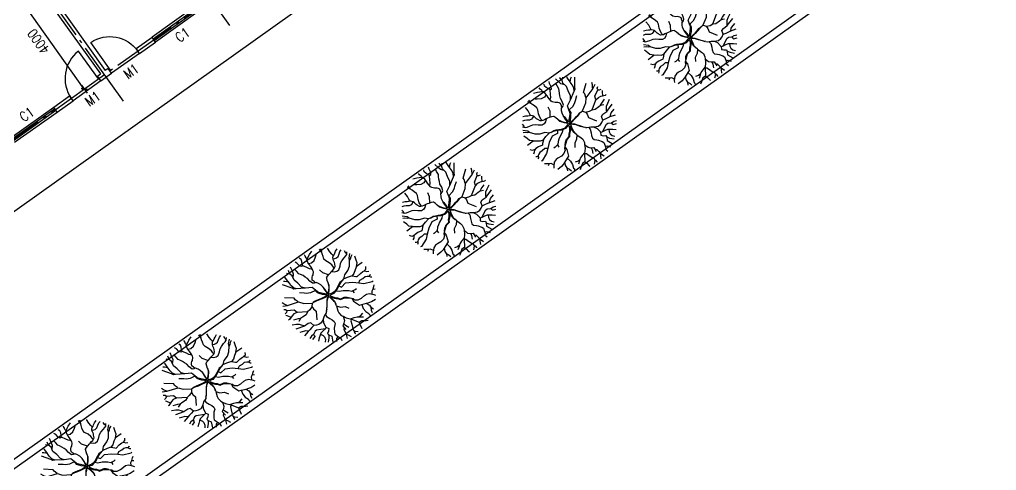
# Model space of a CAD drawing. Extents: x 532522 to 2902776, y -101917278 to 111238625.
# Drawn here: x 2901461.66 to 2901491.6, y 2548730 to 2548743.82 of the extents above; entities that cross this region are included whole.
import ezdxf
from ezdxf.enums import TextEntityAlignment as Align

# ---------------------------------------------------------------- set-up
doc = ezdxf.new("R2010")
doc.units = 0
doc.header["$LTSCALE"] = 1000
doc.header["$MEASUREMENT"] = 0
doc.header["$PDMODE"] = 33
doc.header["$PDSIZE"] = 0.125
doc.linetypes.add('DOTE', pattern=[2.42, 2, -0.2, 0.02, -0.2])
doc.layers.get('0').update_dxf_attribs({"linetype": 'CONTINUOUS'})
doc.layers.get('DEFPOINTS').update_dxf_attribs({"linetype": 'CONTINUOUS'})
for name, color, linetype in [('1', 7, 'CONTINUOUS'), ('34', 7, 'CONTINUOUS'), ('DOTE', 1, 'DOTE'), ('GROUND', 2, 'CONTINUOUS'), ('PUB_DIM', 3, 'CONTINUOUS'), ('WALL', 255, 'CONTINUOUS'), ('WINDOW', 2, 'CONTINUOUS'), ('WINDOW_TEXT', 7, 'CONTINUOUS')]:
    doc.layers.add(name, color=color, linetype=linetype)
doc.styles.add('_SIMPLEX', font='SIMPLEX.shx', dxfattribs={"width": 0.8})
doc.styles.add('DIM_FONT', font='SIMPLEX.shx', dxfattribs={"width": 0.8})
doc.styles.add('SIMPLEX', font='SIMPLEX.SHX')
doc.dimstyles.new('DIMA', dxfattribs={"dimtxt": 300, "dimasz": 1, "dimexe": 250, "dimexo": 300, "dimgap": 150, "dimtad": 1, "dimdec": 0, "dimzin": 0, "dimdsep": 46, "dimtxsty": 'DIM_FONT', "dimblk": '_DIMX', "dimcen": 0.09, "dimse1": 1, "dimclrt": 7, "dimadec": 0, "dimazin": 0, "dimtfac": 1, "dimtdec": 0, "dimtix": 1, "dimtmove": 2, "dimatfit": 3, "dimldrblk": '_DIMX', "dimfxl": 1, "dimtolj": 1, "dimtzin": 0, "dimarcsym": 0})

# ---------------------------------------------------------------- blocks, each defined once
blk = doc.blocks.new('A$C2C9E3C41')
at = {"color": 8, "linetype": 'Continuous'}
blk.add_circle((1441, 1444), 22.6, dxfattribs=at)
at = {"layer": '34', "color": 95, "linetype": 'Continuous'}
for p, q in [((838, 2634), (757, 2711)), ((968, 2693), (929, 2790)), ((1148, 2767), (1129, 2849)), ((1129, 2688), (1148, 2767)), ((1254, 2730), (1213, 2866)), ((1263, 2665), (1254, 2730)), ((1268, 2642), (1356, 2697)), ((1356, 2697), (1362, 2882)), ((1457, 2646), (1531, 2725)), ((1489, 2789), (1477, 2884)), ((1542, 2734), (1489, 2789)), ((1531, 2725), (1619, 2802)), ((1619, 2802), (1635, 2871)), ((1776, 2632), (1798, 2710)), ((1796, 2700), (1854, 2733)), ((1798, 2710), (1812, 2836)), ((1854, 2733), (1940, 2795)), ((2048, 2668), (2076, 2728)), ((2076, 2728), (2085, 2733)), ((548, 2417), (404, 2442)), ((663, 2445), (534, 2562)), ((580, 2417), (548, 2417)), ((667, 2442), (580, 2417)), ((714, 2403), (663, 2445)), ((739, 2605), (682, 2667)), ((792, 2348), (714, 2403)), ((811, 2560), (739, 2605)), ((811, 2560), (829, 2601)), ((871, 2470), (811, 2560)), ((829, 2601), (838, 2634)), ((923, 2449), (871, 2470)), ((1185, 2449), (923, 2449)), ((1005, 2615), (968, 2693)), ((1033, 2559), (1005, 2615)), ((1020, 2585), (1093, 2633)), ((1102, 2508), (1033, 2559)), ((1093, 2633), (1129, 2688)), ((1175, 2458), (1102, 2508)), ((1217, 2416), (1175, 2458)), ((1212, 2379), (1217, 2416)), ((1215, 2401), (1300, 2453)), ((1236, 2596), (1268, 2642)), ((1277, 2531), (1236, 2596)), ((1260, 2631), (1263, 2665)), ((1300, 2453), (1277, 2531)), ((1453, 2586), (1457, 2646)), ((1466, 2466), (1453, 2586)), ((1480, 2415), (1466, 2466)), ((1517, 2332), (1480, 2415)), ((1738, 2438), (1813, 2562)), ((1784, 2359), (1738, 2438)), ((1748, 2549), (1776, 2632)), ((1770, 2491), (1748, 2549)), ((1775, 2375), (1822, 2429)), ((1822, 2429), (1914, 2502)), ((2006, 2326), (2015, 2423)), ((2015, 2423), (2025, 2520)), ((2025, 2520), (2029, 2608)), ((2029, 2608), (2076, 2654)), ((2032, 2277), (2249, 2403)), ((2053, 2631), (2048, 2668)), ((2076, 2654), (2179, 2682)), ((2249, 2403), (2260, 2473)), ((2249, 2403), (2334, 2358)), ((2260, 2473), (2293, 2575)), ((2293, 2575), (2298, 2602)), ((335, 2182), (202, 2178)), ((570, 2272), (301, 2318)), ((428, 2192), (335, 2182)), ((492, 2021), (423, 2100)), ((492, 2224), (428, 2192)), ((552, 2256), (492, 2224)), ((570, 2272), (552, 2256)), ((701, 2208), (570, 2272)), ((781, 2201), (701, 2208)), ((862, 2288), (781, 2201)), ((861, 2288), (792, 2348)), ((942, 2296), (862, 2288)), ((1012, 2288), (942, 2296)), ((996, 1865), (975, 2137)), ((1096, 2250), (1012, 2288)), ((1174, 2152), (1096, 2250)), ((1170, 2254), (1212, 2379)), ((1175, 2139), (1170, 2254)), ((1216, 2061), (1175, 2139)), ((1286, 2079), (1374, 2157)), ((1374, 2157), (1443, 2208)), ((1443, 2208), (1498, 2268)), ((1498, 2268), (1517, 2332)), ((1670, 2025), (1738, 2115)), ((1738, 2115), (1786, 2148)), ((1812, 2281), (1784, 2359)), ((1786, 2148), (1812, 2281)), ((1786, 2148), (1874, 2208)), ((1874, 2208), (2032, 2277)), ((1998, 2262), (2121, 2238)), ((2032, 2277), (2006, 2326)), ((2121, 2238), (2214, 2225)), ((2214, 2225), (2297, 2243)), ((2258, 2234), (2329, 2206)), ((2297, 2243), (2403, 2261)), ((2329, 2206), (2398, 2141)), ((2334, 2358), (2464, 2380)), ((2438, 2001), (2497, 2105)), ((2464, 2380), (2534, 2384)), ((2497, 2105), (2583, 2182)), ((2583, 2182), (2592, 2219)), ((2592, 2219), (2634, 2244)), ((2666, 2090), (2690, 2165)), ((90, 1771), (46, 1804)), ((100, 1879), (62, 1858)), ((205, 1942), (100, 1879)), ((146, 2003), (119, 2015)), ((243, 1902), (146, 2003)), ((307, 1851), (243, 1902)), ((414, 2021), (266, 2040)), ((416, 1819), (307, 1851)), ((415, 1819), (330, 1740)), ((492, 2021), (414, 2021)), ((734, 1854), (415, 1819)), ((552, 1989), (492, 2021)), ((677, 1933), (552, 1989)), ((733, 1854), (677, 1933)), ((808, 1803), (734, 1854)), ((887, 1717), (808, 1803)), ((925, 1783), (996, 1865)), ((1295, 1964), (1216, 2061)), ((1263, 2003), (1286, 2079)), ((1309, 1922), (1295, 1964)), ((1309, 1922), (1330, 1861)), ((1326, 1833), (1320, 1890)), ((1341, 1766), (1326, 1833)), ((1330, 1861), (1350, 1780)), ((1636, 1802), (1608, 1658)), ((1636, 1802), (1654, 1955)), ((1636, 1802), (1751, 1854)), ((1654, 1955), (1670, 2025)), ((1751, 1854), (1893, 1861)), ((1893, 1861), (2002, 1925)), ((2172, 1736), (2333, 1883)), ((2333, 1883), (2407, 1873)), ((2407, 1873), (2438, 2001)), ((2407, 1873), (2562, 1863)), ((2558, 1863), (2638, 1933)), ((2562, 1863), (2614, 1858)), ((2614, 1858), (2713, 1834)), ((2638, 1933), (2670, 1997)), ((2670, 1997), (2666, 2090)), ((2670, 2001), (2746, 2058)), ((2713, 1834), (2845, 1775)), ((58, 1510), (0, 1455)), ((9, 1562), (154, 1567)), ((76, 1684), (19, 1677)), ((146, 1561), (58, 1510)), ((113, 1722), (76, 1684)), ((113, 1722), (90, 1771)), ((330, 1740), (113, 1722)), ((154, 1567), (506, 1510)), ((493, 1506), (411, 1430)), ((506, 1510), (653, 1582)), ((653, 1582), (911, 1604)), ((911, 1604), (887, 1717)), ((889, 1707), (925, 1783)), ((911, 1604), (1032, 1566)), ((994, 1566), (950, 1592)), ((1057, 1549), (994, 1566)), ((1032, 1566), (1133, 1543)), ((1142, 1528), (1057, 1549)), ((1133, 1543), (1246, 1514)), ((1233, 1505), (1142, 1528)), ((1306, 1478), (1233, 1505)), ((1246, 1514), (1362, 1478)), ((1357, 1664), (1341, 1766)), ((1350, 1780), (1365, 1691)), ((1374, 1576), (1357, 1664)), ((1365, 1691), (1378, 1602)), ((1402, 1496), (1374, 1576)), ((1378, 1602), (1407, 1542)), ((1407, 1542), (1434, 1487)), ((1462, 1495), (1501, 1543)), ((1559, 1593), (1494, 1487)), ((1494, 1487), (1554, 1526)), ((1501, 1543), (1572, 1633)), ((1573, 1522), (1511, 1478)), ((1554, 1526), (1608, 1561)), ((1608, 1658), (1559, 1593)), ((1572, 1633), (1601, 1673)), ((1630, 1554), (1573, 1522)), ((1601, 1673), (1626, 1752)), ((1608, 1561), (1658, 1573)), ((1716, 1574), (1630, 1554)), ((1658, 1573), (1733, 1597)), ((1786, 1615), (1716, 1574)), ((1733, 1597), (1789, 1630)), ((1856, 1600), (1786, 1615)), ((1789, 1630), (1916, 1598)), ((1900, 1585), (1856, 1600)), ((1926, 1587), (1900, 1585)), ((1916, 1598), (2122, 1640)), ((2001, 1594), (1926, 1587)), ((2084, 1632), (2001, 1594)), ((2122, 1640), (2172, 1653)), ((2131, 1642), (2172, 1736)), ((2172, 1653), (2213, 1698)), ((2213, 1698), (2324, 1717)), ((2324, 1717), (2430, 1684)), ((2430, 1684), (2532, 1619)), ((2532, 1619), (2601, 1587)), ((2601, 1587), (2693, 1577)), ((2693, 1577), (2818, 1623)), ((2774, 1607), (2781, 1513)), ((2781, 1513), (2822, 1457)), ((2818, 1623), (2869, 1653)), ((391, 1378), (97, 1315)), ((411, 1430), (391, 1378)), ((718, 1269), (570, 1241)), ((787, 1286), (718, 1269)), ((911, 1286), (787, 1286)), ((1069, 1237), (911, 1286)), ((1069, 1229), (981, 1129)), ((1053, 1211), (1089, 1270)), ((1123, 1290), (1069, 1229)), ((1089, 1270), (1116, 1312)), ((1116, 1312), (1186, 1346)), ((1160, 1312), (1123, 1290)), ((1239, 1345), (1160, 1312)), ((1186, 1346), (1253, 1377)), ((1336, 1381), (1239, 1345)), ((1253, 1377), (1338, 1406)), ((1363, 1458), (1306, 1478)), ((1310, 1158), (1326, 1206)), ((1357, 1241), (1322, 1174)), ((1326, 1206), (1357, 1270)), ((1391, 1401), (1336, 1381)), ((1338, 1406), (1388, 1423)), ((1410, 1359), (1357, 1241)), ((1357, 1270), (1384, 1331)), ((1362, 1478), (1380, 1473)), ((1396, 1445), (1363, 1458)), ((1380, 1473), (1400, 1480)), ((1384, 1331), (1406, 1384)), ((1388, 1423), (1400, 1432)), ((1405, 1397), (1391, 1401)), ((1400, 1432), (1396, 1445)), ((1400, 1480), (1402, 1496)), ((1406, 1384), (1405, 1397)), ((1421, 1369), (1410, 1359)), ((1434, 1362), (1421, 1369)), ((1434, 1487), (1442, 1480)), ((1465, 1287), (1434, 1362)), ((1442, 1480), (1462, 1495)), ((1461, 1405), (1457, 1389)), ((1457, 1389), (1485, 1291)), ((1478, 1411), (1461, 1405)), ((1486, 1206), (1465, 1287)), ((1588, 1391), (1478, 1411)), ((1485, 1291), (1506, 1191)), ((1493, 1132), (1486, 1206)), ((1511, 1478), (1502, 1462)), ((1502, 1462), (1505, 1445)), ((1505, 1445), (1524, 1434)), ((1524, 1434), (1597, 1415)), ((1633, 1367), (1588, 1391)), ((1597, 1415), (1620, 1410)), ((1620, 1410), (1693, 1345)), ((1701, 1304), (1633, 1367)), ((1693, 1345), (1779, 1372)), ((1693, 1345), (1730, 1310)), ((1750, 1234), (1701, 1304)), ((1730, 1310), (1795, 1208)), ((1797, 1170), (1750, 1234)), ((1779, 1372), (1913, 1367)), ((1795, 1208), (1875, 1258)), ((1795, 1208), (1886, 1106)), ((1875, 1258), (2019, 1150)), ((1913, 1367), (2005, 1376)), ((2005, 1376), (2084, 1390)), ((2084, 1390), (2172, 1422)), ((2172, 1422), (2282, 1389)), ((2189, 1417), (2199, 1435)), ((2199, 1435), (2227, 1491)), ((2236, 1162), (2419, 1205)), ((2282, 1389), (2319, 1366)), ((2419, 1205), (2573, 1245)), ((2419, 1205), (2466, 1126)), ((2573, 1245), (2830, 1229)), ((2818, 1463), (2884, 1466)), ((2822, 1457), (2855, 1383)), ((2830, 1229), (2861, 1207)), ((2855, 1383), (2880, 1334)), ((370, 1061), (99, 917)), ((320, 914), (274, 826)), ((343, 960), (320, 914)), ((404, 1043), (343, 960)), ((424, 1097), (370, 1061)), ((487, 1102), (404, 1043)), ((487, 1102), (424, 1097)), ((570, 932), (468, 826)), ((773, 1125), (487, 1102)), ((666, 1070), (570, 932)), ((773, 1125), (666, 1070)), ((981, 1129), (773, 1125)), ((939, 926), (879, 834)), ((1017, 1009), (939, 926)), ((1068, 1014), (1017, 1009)), ((1068, 963), (1022, 908)), ((1022, 908), (1022, 862)), ((1128, 1000), (1068, 1014)), ((1110, 1004), (1068, 963)), ((1197, 1041), (1128, 1000)), ((1259, 1089), (1197, 1041)), ((1322, 1174), (1259, 1089)), ((1259, 1089), (1259, 1089)), ((1466, 917), (1465, 906)), ((1465, 906), (1502, 856)), ((1472, 989), (1466, 917)), ((1487, 1063), (1472, 989)), ((1485, 1050), (1493, 1132)), ((1510, 1149), (1487, 1063)), ((1506, 1191), (1510, 1149)), ((1844, 1111), (1797, 1170)), ((1937, 1060), (1844, 1111)), ((1886, 1106), (1982, 1020)), ((2121, 983), (1982, 1020)), ((1982, 1020), (2027, 902)), ((2019, 1150), (2236, 1162)), ((2027, 902), (2144, 783)), ((2245, 961), (2121, 983)), ((2245, 961), (2361, 997)), ((2312, 901), (2245, 961)), ((2365, 796), (2312, 901)), ((2361, 997), (2402, 1010)), ((2402, 1010), (2508, 927)), ((2466, 1126), (2564, 1093)), ((2508, 927), (2596, 881)), ((2564, 1093), (2637, 1047)), ((2637, 1047), (2706, 1042)), ((2706, 1042), (2748, 1051)), ((2716, 895), (2778, 899)), ((2748, 1051), (2803, 1083)), ((2766, 1061), (2799, 1028)), ((2799, 1028), (2815, 1001)), ((2803, 1083), (2841, 1089)), ((186, 822), (140, 822)), ((291, 859), (186, 822)), ((223, 725), (206, 700)), ((274, 826), (223, 725)), ((310, 608), (277, 593)), ((362, 614), (310, 608)), ((362, 614), (340, 512)), ((431, 683), (362, 614)), ((468, 826), (431, 683)), ((450, 758), (482, 641)), ((482, 641), (458, 549)), ((643, 655), (583, 563)), ((689, 687), (643, 655)), ((763, 733), (689, 687)), ((818, 784), (763, 733)), ((879, 834), (818, 784)), ((1022, 862), (1026, 820)), ((1026, 820), (1045, 783)), ((1045, 783), (1068, 751)), ((1086, 617), (1058, 543)), ((1068, 751), (1091, 663)), ((1091, 663), (1086, 617)), ((1372, 734), (1290, 628)), ((1537, 826), (1372, 734)), ((1502, 856), (1562, 805)), ((1562, 805), (1603, 768)), ((1603, 768), (1635, 740)), ((1635, 740), (1686, 703)), ((1642, 736), (1728, 758)), ((1686, 703), (1728, 671)), ((1723, 615), (1686, 542)), ((1743, 653), (1723, 615)), ((1728, 758), (1802, 754)), ((1728, 671), (1755, 638)), ((1755, 638), (1778, 601)), ((1778, 601), (1774, 518)), ((1802, 754), (1871, 717)), ((1871, 717), (1926, 615)), ((1926, 615), (1958, 527)), ((2144, 783), (2213, 662)), ((2213, 662), (2243, 485)), ((2424, 700), (2365, 796)), ((2424, 700), (2462, 590)), ((2618, 606), (2424, 700)), ((2596, 881), (2651, 867)), ((2634, 871), (2697, 821)), ((2651, 867), (2716, 895)), ((2697, 821), (2706, 748)), ((458, 549), (425, 419)), ((583, 563), (537, 498)), ((634, 327), (580, 286)), ((694, 419), (634, 327)), ((754, 452), (694, 419)), ((795, 433), (754, 452)), ((797, 434), (786, 382)), ((786, 382), (790, 294)), ((915, 506), (795, 433)), ((985, 553), (915, 506)), ((966, 354), (948, 271)), ((1003, 433), (966, 354)), ((982, 388), (1072, 382)), ((1074, 584), (985, 553)), ((1030, 483), (1003, 433)), ((1058, 543), (1030, 483)), ((1072, 382), (1165, 321)), ((1165, 321), (1229, 215)), ((1469, 330), (1455, 247)), ((1515, 390), (1469, 330)), ((1612, 463), (1515, 390)), ((1686, 542), (1612, 463)), ((1755, 412), (1746, 366)), ((1746, 366), (1750, 325)), ((1747, 356), (1806, 357)), ((1750, 325), (1765, 278)), ((1774, 477), (1755, 412)), ((1774, 518), (1774, 477)), ((1806, 357), (1852, 348)), ((1852, 348), (1912, 310)), ((1912, 310), (1954, 232)), ((1958, 527), (2009, 458)), ((2009, 458), (2088, 384)), ((2088, 384), (2147, 333)), ((2147, 333), (2185, 296)), ((2243, 485), (2235, 418)), ((2235, 418), (2286, 272)), ((2243, 485), (2281, 443)), ((2281, 443), (2305, 374)), ((2305, 374), (2348, 320)), ((2443, 508), (2421, 382)), ((2462, 590), (2443, 508)), ((777, 230), (726, 190)), ((790, 294), (777, 230)), ((920, 151), (899, 106)), ((934, 211), (920, 151)), ((960, 252), (934, 211)), ((948, 271), (975, 230)), ((975, 230), (1007, 183)), ((1007, 183), (1049, 123)), ((1049, 123), (1137, 33)), ((1229, 215), (1260, 156)), ((1439, 114), (1381, 1)), ((1441, 164), (1433, 0)), ((1455, 247), (1441, 164)), ((1681, 136), (1630, 12)), ((1732, 209), (1681, 136)), ((1774, 269), (1732, 209)), ((1765, 278), (1801, 241)), ((1801, 241), (1825, 200)), ((1825, 200), (1861, 145)), ((1861, 145), (1918, 80)), ((1954, 232), (1990, 172)), ((1990, 172), (2039, 129)), ((2157, 244), (2126, 173)), ((2188, 280), (2157, 244)), ((2185, 296), (2200, 215))]:
    blk.add_line(p, q, dxfattribs=at)
blk = doc.blocks.new('M_A2ZXL')
blk.add_line((-0.472, 0), (-0.472, -1))
blk.add_arc((-0.5, 0), 1, 271.6231, 0)
blk = doc.blocks.new('_DIMX')
blk.add_line((-150, 0), (150, 0))
at = {"const_width": 50}
blk.add_lwpolyline([(-70, -70), (70, 70)], dxfattribs=at)
blk = doc.blocks.new('*D60')
at = {"color": 0, "linetype": 'ByBlock'}
for p, q in [((15891, 4915), (15178, 4915)), ((15428, 916), (15428, 4914))]:
    blk.add_line(p, q, dxfattribs=at)
at = {"layer": 'DEFPOINTS', "color": 0, "linetype": 'ByBlock'}
for p in [(15428, 4915), (16191, 4915), (16191, 915)]:
    blk.add_point(p, dxfattribs=at)
at = {"color": 0, "linetype": 'ByBlock'}
for p, rotation in [((15428, 4915), 90), ((15428, 915), 270)]:
    blk.add_blockref('_DIMX', p, dxfattribs=dict(at, rotation=rotation))
at = {"color": 7, "linetype": 'ByBlock', "insert": (15128, 2915), "char_height": 300, "attachment_point": 5, "rotation": 90, "style": 'DIM_FONT'}
blk.add_mtext('\\A1;4000', dxfattribs=at)
blk = doc.blocks.new('_WBLK')
for p, q in [((-0.5, 0.5), (0.5, 0.5)), ((0.5, 0.167), (-0.5, 0.167)), ((0.5, -0.167), (-0.5, -0.167)), ((-0.5, -0.5), (0.5, -0.5))]:
    blk.add_line(p, q)
at = {"layer": 'WINDOW_TEXT', "style": 'SIMPLEX', "flags": 9}
blk.add_attdef('A', text='', height=1, dxfattribs=at).set_placement((0, 1.5), align=Align.MIDDLE)
blk = doc.blocks.new('A$C58AE5D4F')
at = {"color": 2}
blk.add_line((0, 0), (48100, 0), dxfattribs=at)
at = {"layer": 'DOTE'}
for p, q in [((17800, 800), (17800, 10800)), ((21800, 800), (21800, 10800)), ((800, 1800), (47300, 1800))]:
    blk.add_line(p, q, dxfattribs=at)
at = {"layer": 'GROUND'}
for p, q in [((17600, 1710), (16550, 1710)), ((19050, 1710), (18000, 1710))]:
    blk.add_line(p, q, dxfattribs=at)
at = {"layer": 'WALL'}
for p, q in [((17710, 6040), (17710, 1890)), ((17890, 5710), (17890, 1890)), ((15950, 1710), (15950, 1890)), ((15950, 1890), (16550, 1890)), ((16550, 1710), (16550, 1890)), ((17600, 1710), (17600, 1890)), ((17600, 1890), (17710, 1890)), ((18000, 1890), (17890, 1890)), ((18000, 1710), (18000, 1890)), ((19050, 1710), (19050, 1890)), ((19050, 1890), (19650, 1890)), ((19650, 1710), (19650, 1890)), ((15950, 1710), (16550, 1710)), ((17600, 1710), (18000, 1710)), ((19050, 1710), (19650, 1710))]:
    blk.add_line(p, q, dxfattribs=at)
at = {"layer": 'WINDOW'}
ref = blk.add_blockref('M_A2ZXL', (17075, 1800), dxfattribs=dict(at, xscale=-1050, yscale=-1050, zscale=1050))
ref.add_attrib('A', 'M1', dxfattribs={"layer": 'WINDOW_TEXT', "height": 300, "style": '_SIMPLEX', "width": 0.8, "flags": 8}).set_placement((17075, 1410), align=Align.MIDDLE)
ref = blk.add_blockref('M_A2ZXL', (18525, 1800), dxfattribs=dict(at, xscale=1050, yscale=-1050, zscale=1050))
ref.add_attrib('A', 'M1', dxfattribs={"layer": 'WINDOW_TEXT', "height": 300, "style": '_SIMPLEX', "width": 0.8, "flags": 8}).set_placement((18525, 1410), align=Align.MIDDLE)
ref = blk.add_blockref('_WBLK', (15150, 1800), dxfattribs=dict(at, xscale=1600, yscale=180, zscale=1600))
ref.add_attrib('A', 'C1', dxfattribs={"layer": 'WINDOW_TEXT', "height": 300, "style": '_SIMPLEX', "width": 0.8, "flags": 8}).set_placement((15150, 2190), align=Align.MIDDLE)
ref = blk.add_blockref('_WBLK', (20450, 1800), dxfattribs=dict(at, xscale=1600, yscale=180, zscale=1600, rotation=180))
ref.add_attrib('A', 'C1', dxfattribs={"layer": 'WINDOW_TEXT', "height": 300, "style": '_SIMPLEX', "width": 0.8, "flags": 8}).set_placement((20450, 1410), align=Align.MIDDLE)
at = {"layer": 'PUB_DIM'}
dim = blk.add_aligned_dim(p1=(17800, 1800), p2=(17800, 5800), distance=763.4, dimstyle='DIMA', dxfattribs=at)
dim.commit()
dim.dimension.update_dxf_attribs({"geometry": '*D60', "text_midpoint": (16736.6, 3800), "insert": (1609.1, 884.9)})

msp = doc.modelspace()

# ---------------------------------------------------------------- linework, layer by layer
at = {"layer": '1', "linetype": 'Continuous'}
for p, q in [((2901503.574, 2548756.89), (2901457.087, 2548723.819)), ((2901503.719, 2548756.698), (2901457.227, 2548723.624)), ((2901497.013, 2548755.609), (2901455.488, 2548726.068)), ((2901497.348, 2548755.553), (2901455.627, 2548725.873))]:
    msp.add_line(p, q, dxfattribs=at)
at = {"layer": '1', "color": 1, "linetype": 'Continuous', "extrusion": (0.000184419, -0.049437, 0.998777), "const_width": 1, "elevation": -125468.162}
msp.add_lwpolyline([(2910858.575, 2534869.4), (2911057.13, 2534588.184)], dxfattribs=at)

# ---------------------------------------------------------------- block references
at = {"layer": '1', "linetype": 'Continuous', "xscale": 0.001, "yscale": 0.001, "zscale": 0.001, "rotation": 35.42786453361875}
msp.add_blockref('A$C58AE5D4F', (2901450.803, 2548730.344), dxfattribs=at)
at = {"layer": '34', "color": 95, "linetype": 'Continuous', "yscale": 0.001, "zscale": 0.001}
for p, xscale, rotation in [((2901481.605, 2548745.195), 0.001, 242.2035962143126), ((2901477.91, 2548742.568), 0.001, 242.2035962143126), ((2901474.215, 2548739.942), 0.001, 242.2035962143126), ((2901469.485, 2548736.579), -0.001, 188.6106284007649), ((2901465.79, 2548733.953), -0.001, 188.6106284007649), ((2901462.095, 2548731.326), -0.001, 188.6106284007649)]:
    msp.add_blockref('A$C2C9E3C41', p, dxfattribs=dict(at, xscale=xscale, rotation=rotation))

doc.saveas('drawing.dxf')
